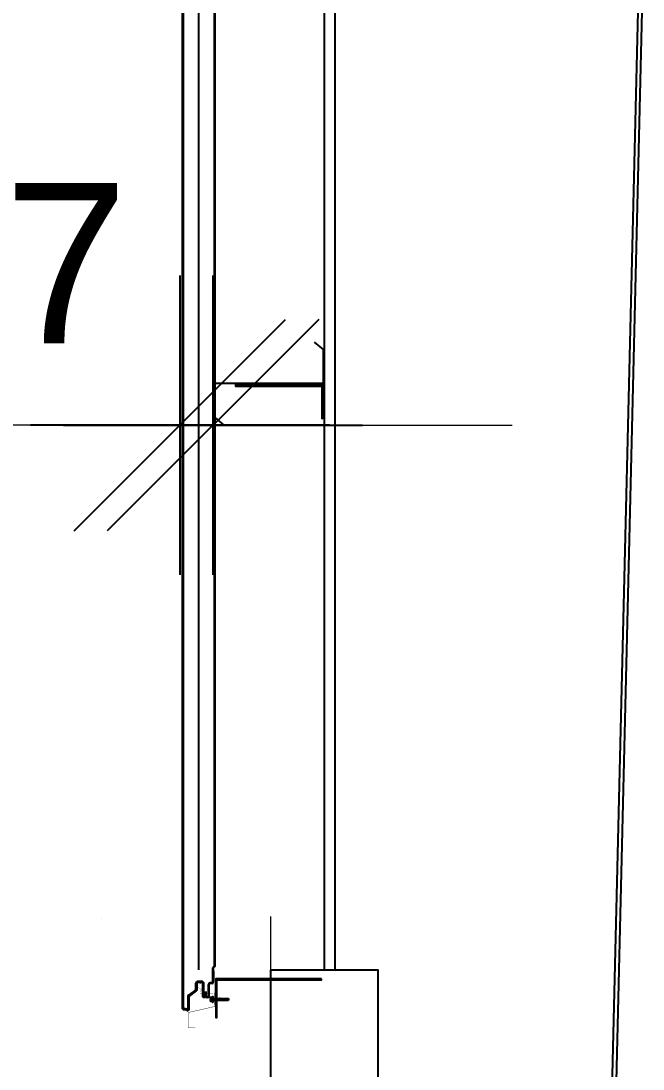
# Model space of a CAD drawing. Header units: millimetres. Extents: x -9083 to 924194, y -232449 to 321637.
# Drawn here: x 284264 to 287500, y -3547 to 1901 of the extents above; entities that cross this region are included whole.
import ezdxf

# ---------------------------------------------------------------- set-up
doc = ezdxf.new("R2010")
doc.units = ezdxf.units.MM
doc.header["$LTSCALE"] = 400
doc.header["$MEASUREMENT"] = 0
doc.header["$PDMODE"] = 3
doc.linetypes.add('DOT', pattern=[0.25, 0, -0.25])
doc.layers.get('0').update_dxf_attribs({"lineweight": 0, "true_color": 0xff1414})
doc.layers.get('Defpoints').update_dxf_attribs({"color": 8, "lineweight": 5})
doc.layers.add('AR-dim-in', color=134, linetype='Continuous', lineweight=0)
doc.layers.add('AR-ELEV-6', color=45, linetype='Continuous', lineweight=0)
for name, color, linetype in [('dim', 7, 'Continuous'), ('ELE', 2, 'Continuous'), ('LEVEL', 7, 'Continuous'), ('SEC', 4, 'Continuous'), ('SS', 1, 'Continuous')]:
    doc.layers.add(name, color=color, linetype=linetype)
doc.styles.add('TEXT', font='arial.ttf')
doc.linetypes.add('BATTING', pattern='A,0.0001,-0.1,[134,ltypeshp.shx,S=0.1,R=0,X=-0.1,Y=0],-0.2,[134,ltypeshp.shx,S=0.1,R=180,X=0.1,Y=0],-0.1', length=0.4001)
doc.dimstyles.new('36-100-200-IN', dxfattribs={"dimtxt": 0.3, "dimasz": 0.28, "dimexe": 0.025, "dimexo": 0.2, "dimgap": 0.15, "dimtad": 1, "dimlfac": 100, "dimdsep": 46, "dimtxsty": 'TEXT', "dimblk": 'TICK', "dimcen": 1, "dimdle": 0.025, "dimse1": 1, "dimse2": 1, "dimclrd": 256, "dimclre": 256, "dimclrt": 2, "dimadec": 0, "dimazin": 0, "dimtfac": 1, "dimtix": 1, "dimtmove": 2, "dimatfit": 3, "dimfxl": 1, "dimtolj": 1, "dimtzin": 0, "dimarcsym": 0})

# ---------------------------------------------------------------- blocks, each defined once
blk = doc.blocks.new('A4W')
at = {"layer": 'LEVEL', "linetype": 'DOT', "ltscale": 2}
blk.add_line((117645.4263, -14882.5622), (117642.0185, -14882.5622), dxfattribs=at)
blk = doc.blocks.new('SYMB204')
at = {"color": 0, "linetype": 'ByBlock'}
for p, q in [((-160, 0), (-196, -42.9)), ((0, 0), (-160, 0)), ((0, -512), (0, 0)), ((196, -469.1), (160, -512)), ((160, -512), (0, -512))]:
    blk.add_line(p, q, dxfattribs=at)
at = {"color": 0}
blk.add_lwpolyline([(-162.1, -512), (-4.6, -512), (-4.6, -98.5), (-12, -98.5), (-12, -505.9), (-164.5, -505.9)], close=True, dxfattribs=at)
blk = doc.blocks.new('A$C33A10C2B')
at = {"linetype": 'Continuous', "const_width": 0.0072}
blk.add_lwpolyline([(0.66, 0.995, -1), (0.66, 0.767, -1), (0.66, 0.995)], format="xyb", dxfattribs=at)
at = {"const_width": 0.0072}
blk.add_lwpolyline([(0.679, 0.769), (0.635, 0.518), (0.064, 0.518), (0.064, 0.004), (0.004, 0.004), (0.004, 0.578), (0.585, 0.578), (0.619, 0.775)], dxfattribs=at)
blk = doc.blocks.new('A$C06ED2CFB')
for p, q in [((0, 0.95), (0, 0.949)), ((0.011, 0.961), (0.317, 0.961)), ((0.011, 0.937), (0.317, 0.937)), ((0.047, 1.067), (0.047, 0.968)), ((0.058, 1.078), (0.083, 1.078)), ((0.083, 1.078), (0.246, 1.078)), ((0.094, 0.884), (0.234, 0.909)), ((0.094, 0.884), (0.117, 0.898)), ((0.094, 0.884), (0.117, 0.879)), ((0.094, 0.837), (0.234, 0.862)), ((0.094, 0.837), (0.117, 0.851)), ((0.094, 0.837), (0.117, 0.832)), ((0.094, 0.791), (0.234, 0.815)), ((0.094, 0.791), (0.117, 0.804)), ((0.094, 0.791), (0.117, 0.785)), ((0.094, 0.744), (0.234, 0.768)), ((0.094, 0.744), (0.117, 0.758)), ((0.094, 0.744), (0.117, 0.738)), ((0.094, 0.697), (0.234, 0.722)), ((0.094, 0.697), (0.117, 0.711)), ((0.094, 0.697), (0.117, 0.691)), ((0.094, 0.65), (0.234, 0.675)), ((0.094, 0.65), (0.117, 0.664)), ((0.094, 0.65), (0.117, 0.644)), ((0.094, 0.603), (0.234, 0.628)), ((0.094, 0.603), (0.117, 0.617)), ((0.107, 1.078), (0.221, 1.078)), ((0.117, 1.063), (0.117, 0.961)), ((0.117, 0.937), (0.117, 0.898)), ((0.117, 0.898), (0.211, 0.915)), ((0.117, 0.879), (0.211, 0.895)), ((0.117, 0.879), (0.117, 0.851)), ((0.117, 0.851), (0.211, 0.868)), ((0.117, 0.832), (0.211, 0.848)), ((0.117, 0.832), (0.117, 0.804)), ((0.117, 0.804), (0.211, 0.821)), ((0.117, 0.785), (0.211, 0.801)), ((0.117, 0.785), (0.117, 0.758)), ((0.117, 0.758), (0.211, 0.774)), ((0.117, 0.738), (0.211, 0.755)), ((0.117, 0.738), (0.117, 0.711)), ((0.117, 0.711), (0.211, 0.727)), ((0.117, 0.691), (0.211, 0.708)), ((0.117, 0.691), (0.117, 0.664)), ((0.117, 0.664), (0.211, 0.68)), ((0.117, 0.644), (0.211, 0.661)), ((0.117, 0.644), (0.117, 0.617)), ((0.117, 0.617), (0.211, 0.633)), ((0.117, 0.597), (0.211, 0.614)), ((0.211, 1.063), (0.211, 0.961)), ((0.211, 0.937), (0.211, 0.915)), ((0.211, 0.915), (0.234, 0.909)), ((0.211, 0.895), (0.234, 0.909)), ((0.211, 0.895), (0.211, 0.868)), ((0.211, 0.868), (0.234, 0.862)), ((0.211, 0.848), (0.234, 0.862)), ((0.211, 0.848), (0.211, 0.821)), ((0.211, 0.821), (0.234, 0.815)), ((0.211, 0.801), (0.234, 0.815)), ((0.211, 0.801), (0.211, 0.774)), ((0.211, 0.774), (0.234, 0.768)), ((0.211, 0.755), (0.234, 0.768)), ((0.211, 0.755), (0.211, 0.727)), ((0.211, 0.727), (0.234, 0.722)), ((0.211, 0.708), (0.234, 0.722)), ((0.211, 0.708), (0.211, 0.68)), ((0.211, 0.68), (0.234, 0.675)), ((0.211, 0.661), (0.234, 0.675)), ((0.211, 0.661), (0.211, 0.633)), ((0.211, 0.633), (0.234, 0.628)), ((0.211, 0.614), (0.234, 0.628)), ((0.211, 0.614), (0.211, 0.587)), ((0.246, 1.078), (0.27, 1.078)), ((0.281, 1.067), (0.281, 0.968)), ((0.328, 0.95), (0.328, 0.949)), ((0.094, 0.603), (0.117, 0.597)), ((0.094, 0.556), (0.234, 0.581)), ((0.094, 0.556), (0.117, 0.57)), ((0.094, 0.556), (0.117, 0.551)), ((0.094, 0.509), (0.234, 0.534)), ((0.094, 0.509), (0.117, 0.523)), ((0.094, 0.509), (0.117, 0.504)), ((0.094, 0.462), (0.234, 0.487)), ((0.094, 0.462), (0.117, 0.476)), ((0.094, 0.462), (0.117, 0.457)), ((0.117, 0.597), (0.117, 0.57)), ((0.117, 0.57), (0.211, 0.587)), ((0.117, 0.551), (0.211, 0.567)), ((0.117, 0.551), (0.117, 0.523)), ((0.117, 0.523), (0.211, 0.54)), ((0.117, 0.504), (0.211, 0.52)), ((0.117, 0.504), (0.117, 0.476)), ((0.117, 0.476), (0.211, 0.493)), ((0.117, 0.457), (0.211, 0.473)), ((0.117, 0.457), (0.117, 0.027)), ((0.117, 0.457), (0.117, 0.429)), ((0.117, 0.41), (0.117, 0.383)), ((0.117, 0.027), (0.137, 0.257)), ((0.164, 0), (0.117, 0.027)), ((0.136, 0.423), (0.234, 0.44)), ((0.136, 0.423), (0.16, 0.437)), ((0.136, 0.423), (0.16, 0.417)), ((0.16, 0.437), (0.211, 0.446)), ((0.16, 0.417), (0.211, 0.426)), ((0.164, 0), (0.192, 0.12)), ((0.164, 0), (0.211, 0.027)), ((0.182, 0.01), (0.202, 0.24)), ((0.211, 0.587), (0.234, 0.581)), ((0.211, 0.567), (0.234, 0.581)), ((0.211, 0.567), (0.211, 0.54)), ((0.211, 0.54), (0.234, 0.534)), ((0.211, 0.52), (0.234, 0.534)), ((0.211, 0.52), (0.211, 0.493)), ((0.211, 0.493), (0.234, 0.487)), ((0.211, 0.473), (0.234, 0.487)), ((0.211, 0.473), (0.211, 0.446)), ((0.211, 0.446), (0.234, 0.44)), ((0.211, 0.426), (0.234, 0.44)), ((0.211, 0.426), (0.211, 0.027)), ((0.211, 0.426), (0.211, 0.399))]:
    blk.add_line(p, q)
for centre, radius, start, end in [((0.011, 0.95), 0.0112, 90, 180), ((0.011, 0.949), 0.0112, 180, 270), ((0.039, 0.968), 0.0075, 270, 0), ((0.058, 1.067), 0.0112, 90, 180), ((0.07, 0.961), 0.112, 65.27836, 101.79283), ((0.164, 0.961), 0.112, 65.27836, 114.72164), ((0.258, 0.961), 0.112, 78.20717, 114.72164), ((0.27, 1.067), 0.0112, 0, 90), ((0.289, 0.968), 0.0075, 180, 270), ((0.317, 0.95), 0.0112, 0, 90), ((0.317, 0.949), 0.0112, 270, 0), ((0.156, 0.196), 0.0639, 44.14546, 107.05383)]:
    blk.add_arc(centre, radius, start, end)
blk = doc.blocks.new('_Oblique')
at = {"color": 0, "linetype": 'ByBlock', "lineweight": -2}
blk.add_line((-0.5, -0.5), (0.5, 0.5), dxfattribs=at)
blk = doc.blocks.new('TICK')
at = {"linetype": 'ByBlock'}
for p, q in [((0, 1), (0, -1)), ((1, 0), (-1, 0))]:
    blk.add_line(p, q, dxfattribs=at)
at = {"color": 3, "linetype": 'ByBlock', "xscale": 1.414213562372998, "yscale": 1.414213562372998, "zscale": 1.414213562372998}
blk.add_blockref('_Oblique', (0, 0), dxfattribs=at)
blk = doc.blocks.new('*D601')
at = {"layer": 'Defpoints', "color": 0, "transparency": 16777216}
for p in [(117769.9161, -14833.0136), (117769.8541, -14833.084), (117769.9161, -14833.084)]:
    blk.add_point(p, dxfattribs=at)
at = {"layer": 'dim', "lineweight": -2, "transparency": 16777216}
for p, q in [((117769.5741, -14833.0136), (117769.2941, -14833.0136)), ((117769.8541, -14833.0136), (117769.9161, -14833.0136)), ((117770.1961, -14833.0136), (117770.4761, -14833.0136))]:
    blk.add_line(p, q, dxfattribs=at)
at = {"layer": 'dim', "lineweight": -2, "transparency": 16777216, "xscale": 0.28, "yscale": 0.28, "zscale": 0.28}
blk.add_blockref('TICK', (117769.8541, -14833.0136), dxfattribs=at)
at = {"layer": 'dim', "lineweight": -2, "transparency": 16777216, "xscale": 0.28, "yscale": 0.28, "zscale": 0.28, "rotation": 180}
blk.add_blockref('TICK', (117769.9161, -14833.0136), dxfattribs=at)
at = {"layer": 'dim', "color": 2, "transparency": 16777216, "insert": (117769.4663, -14832.7104), "char_height": 0.3, "attachment_point": 5, "style": 'TEXT'}
blk.add_mtext('\\A1;7.7', dxfattribs=at)
blk = doc.blocks.new('sgte5')
at = {"layer": 'AR-ELEV-6', "ltscale": 10}
blk.add_line((117770.02463, -14834.03332), (117770.02463, -14833.93332), dxfattribs=at)
at = {"layer": 'ELE', "color": 2, "linetype": 'Continuous'}
blk.add_line((117770.12463, -14834.03331), (117770.12463, -14831.21396), dxfattribs=at)
at = {"layer": 'ELE', "color": 6}
for p, q in [((117769.86087, -14834.10471), (117769.86087, -14831.63663)), ((117769.91831, -14831.63663), (117769.91831, -14834.02633)), ((117769.91931, -14831.63563), (117769.91931, -14834.02674)), ((117769.91831, -14834.02633), (117769.9153, -14834.02934)), ((117769.9153, -14834.02934), (117769.9153, -14834.05644)), ((117769.91931, -14834.02674), (117769.9163, -14834.02976)), ((117769.9163, -14834.02976), (117769.9163, -14834.05644)), ((117769.89463, -14834.05471), (117769.88774, -14834.05471)), ((117769.88333, -14834.07105), (117769.87011, -14834.08072)), ((117769.88346, -14834.05899), (117769.88346, -14834.07079)), ((117769.89891, -14834.08285), (117769.89891, -14834.05899)), ((117769.90011, -14834.07481), (117769.90011, -14834.08285)), ((117769.90252, -14834.08285), (117769.90252, -14834.07367)), ((117769.90352, -14834.08285), (117769.90352, -14834.07367)), ((117769.90726, -14834.06104), (117769.90726, -14834.08285)), ((117769.90826, -14834.06104), (117769.90826, -14834.08285)), ((117769.914, -14834.05774), (117769.91055, -14834.05774)), ((117769.914, -14834.05874), (117769.91055, -14834.05874)), ((117769.86862, -14834.08396), (117769.86862, -14834.10734)), ((117769.8998, -14834.08316), (117769.89922, -14834.08316)), ((117769.90596, -14834.08415), (117769.90481, -14834.08415)), ((117769.90596, -14834.08515), (117769.90481, -14834.08515)), ((117769.86444, -14834.10617), (117769.86233, -14834.10617)), ((117769.8681, -14834.10759), (117769.86786, -14834.10739))]:
    blk.add_line(p, q, dxfattribs=at)
at = {"layer": 'ELE', "color": 1, "linetype": 'Continuous'}
blk.add_lwpolyline([(117770.14463, -14834.03331), (117770.14463, -14831.36616), (117770.71345, -14831.36616), (117770.71345, -14832.16062), (117770.59591, -14837.02379)], dxfattribs=at)
at = {"layer": 'ELE', "color": 2, "linetype": 'Continuous'}
blk.add_lwpolyline([(117770.60465, -14837.02379), (117770.72145, -14832.16098), (117770.72145, -14831.36616), (117770.71345, -14831.36616)], dxfattribs=at)
at = {"layer": 'ELE', "color": 6}
blk.add_lwpolyline([(117769.90209, -14834.07481), (117769.90209, -14834.08285, -0.4142136), (117769.8998, -14834.08515), (117769.89922, -14834.08515, -0.4142136), (117769.89693, -14834.08285), (117769.89693, -14834.05899, 0.4142136), (117769.89463, -14834.0567), (117769.88774, -14834.0567, 0.4142136), (117769.88544, -14834.05899), (117769.88544, -14834.07079, -0.2216976), (117769.88462, -14834.07255), (117769.87142, -14834.08221, 0.2216976), (117769.8706, -14834.08396), (117769.8706, -14834.10734, -0.6318317), (117769.86685, -14834.10912), (117769.86661, -14834.10893, 0.1724783), (117769.86444, -14834.10815), (117769.86233, -14834.10815, -0.4142136), (117769.85889, -14834.10471), (117769.85889, -14831.63563), (117769.91931, -14831.63563)], format="xyb", dxfattribs=at)
at = {"layer": 'ELE', "color": 4}
blk.add_lwpolyline([(117770.02463, -14837.91422), (117770.02463, -14834.03331), (117770.22463, -14834.03331), (117770.22463, -14837.91422)], dxfattribs=at)
at = {"layer": 'ELE', "color": 6}
for centre, radius, start, end in [((117769.88774, -14834.05899), 0.00428, 90, 180), ((117769.89463, -14834.05899), 0.00428, 0, 90), ((117769.914, -14834.05644), 0.0013, 270, 0), ((117769.914, -14834.05644), 0.0023, 270, 0), ((117769.88315, -14834.07079), 0.000314, 306.19053, 0), ((117769.91055, -14834.06104), 0.0033, 90, 180), ((117769.91055, -14834.06104), 0.0023, 90, 180), ((117769.8729, -14834.08396), 0.00428, 130.59706, 180), ((117769.89922, -14834.08285), 0.000314, 180, 270), ((117769.8998, -14834.08285), 0.000314, 270, 0), ((117769.90481, -14834.08285), 0.0023, 180, 270), ((117769.90481, -14834.08285), 0.0013, 180, 270), ((117769.90596, -14834.08285), 0.0013, 270, 0), ((117769.90596, -14834.08285), 0.0023, 270, 0), ((117769.86233, -14834.10471), 0.00146, 180, 270), ((117769.86444, -14834.1116), 0.00543, 50.85601, 90), ((117769.8683, -14834.10734), 0.000314, 230.85601, 360)]:
    blk.add_arc(centre, radius, start, end, dxfattribs=at)
at = {"layer": 'SEC', "color": 6, "linetype": 'Continuous', "const_width": 0.000741}
blk.add_lwpolyline([(117769.91963, -14834.03525), (117769.91963, -14834.10166), (117769.86948, -14834.11306), (117769.86948, -14834.14154), (117769.86948, -14834.14154), (117769.88288, -14834.14154)], dxfattribs=at)
at = {"layer": 'SEC', "color": 6, "linetype": 'Continuous'}
blk.add_lwpolyline([(117770.11894, -14834.04972), (117769.92151, -14834.04972), (117769.92151, -14834.12208), (117769.92341, -14834.12208), (117769.92341, -14834.05162), (117770.11894, -14834.05162), (117770.11894, -14834.04972)], dxfattribs=at)
at = {"layer": 'SS', "color": 8, "linetype": 'BATTING', "ltscale": 0.2}
blk.add_lwpolyline([(117769.8891, -14831.63563), (117769.8891, -14834.03331)], dxfattribs=at)
at = {"layer": 'ELE', "color": 3, "linetype": 'Continuous', "xscale": 0.0003969264389525, "yscale": 0.0003969264389525, "zscale": 0.0003969264389525, "rotation": 90.0000013128429}
blk.add_blockref('SYMB204', (117769.91931, -14832.93578), dxfattribs=at)
blk.add_blockref('SYMB204', (117769.91931, -14832.93578), dxfattribs=at)
at = {"layer": 'ELE', "color": 2, "linetype": 'Continuous', "xscale": -0.0395647873374401, "yscale": 0.0395647873374401, "zscale": 0.0395647873374401}
blk.add_blockref('A$C33A10C2B', (117769.91844, -14834.09855), dxfattribs=at)
at = {"layer": 'ELE', "color": 2, "xscale": -0.032158259147991, "yscale": 0.032158259147991, "zscale": 0.032158259147991, "rotation": 90}
blk.add_blockref('A$C06ED2CFB', (117769.94592, -14834.08295), dxfattribs=at)
at = {"layer": 'dim'}
dim = blk.add_linear_dim(base=(117769.91609, -14833.01357), p1=(117769.85409, -14833.08402), p2=(117769.91609, -14833.08402), angle=180, text='7.7', dimstyle='36-100-200-IN', dxfattribs=at)
dim.commit()
dim.dimension.update_dxf_attribs({"geometry": '*D601', "text_midpoint": (117769.46626, -14832.7104), "dimtype": 128})

msp = doc.modelspace()

# ---------------------------------------------------------------- block references
at = {"layer": 'AR-dim-in', "linetype": 'Continuous', "xscale": 2777.152584597259, "yscale": 2777.152584597259, "zscale": 2777.152584597259}
msp.add_blockref('A4W', (-326434616.31549, 41328383.19139), dxfattribs=at)

# ---------------------------------------------------------------- next in the draw order: block references
msp.add_blockref('sgte5', (-326779763.94211, 41193341.56095), dxfattribs=at)

doc.saveas('drawing.dxf')
